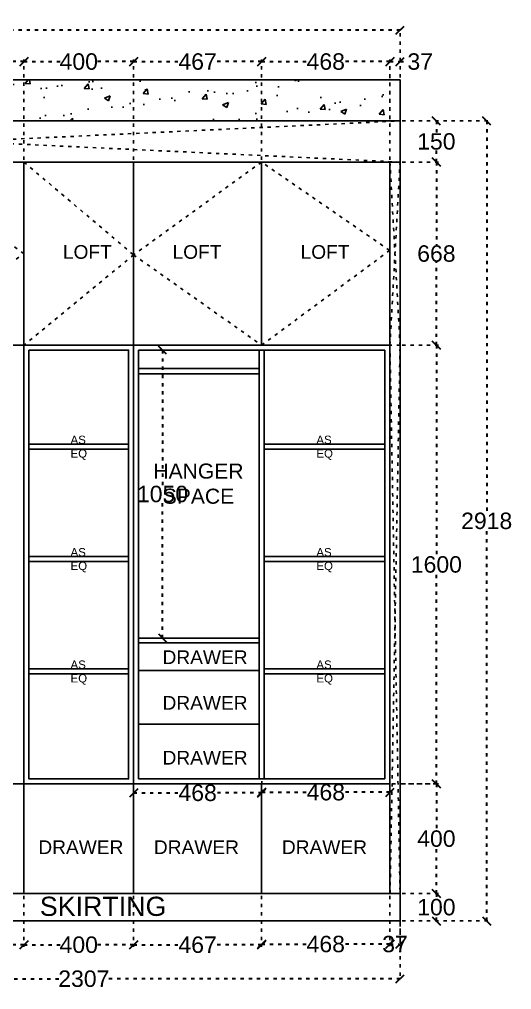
# Model space of a CAD drawing. Header units: millimetres. Extents: x 220712 to 1505573, y -354410 to 241923.
# Drawn here: x 258871 to 260666, y 89724 to 93263 of the extents above; entities that cross this region are included whole.
import ezdxf

# ---------------------------------------------------------------- set-up
doc = ezdxf.new("R2010")
doc.units = ezdxf.units.MM
doc.header["$MEASUREMENT"] = 0
doc.linetypes.add('ACAD_ISO03W100', pattern=[30, 12, -18])
doc.layers.add('Walls', color=253, linetype='Continuous')
doc.layers.add('Words', color=7, linetype='Continuous')
doc.styles.get("Standard").update_dxf_attribs({"font": 'arial.ttf'})
doc.dimstyles.get("Standard").update_dxf_attribs({"dimtxt": 60, "dimasz": 30, "dimexe": 7.75, "dimexo": 8.13, "dimgap": 0.63, "dimtad": 0, "dimtih": 1, "dimtoh": 1, "dimdec": 0, "dimzin": 0, "dimtxsty": 'Standard', "dimblk": 'OBLIQUE', "dimcen": 2.25, "dimclrd": 1, "dimclre": 1, "dimclrt": 1, "dimadec": 0, "dimazin": 0, "dimtfac": 1, "dimtdec": 0, "dimtofl": 0, "dimtmove": 0, "dimatfit": 3, "dimfxl": 1, "dimtolj": 1, "dimtzin": 0, "dimlwd": 30, "dimarcsym": 0})

# ---------------------------------------------------------------- blocks, each defined once
blk = doc.blocks.new('_Oblique')
at = {"color": 0, "linetype": 'ByBlock', "lineweight": -2}
blk.add_line((-0.5, -0.5), (0.5, 0.5), dxfattribs=at)
blk = doc.blocks.new('*D1501')
at = {"layer": 'Defpoints', "color": 0, "linetype": 'ACAD_ISO03W100', "transparency": 16777216}
for p in [(260259.5, 90074.5), (260392, 90074.5), (260259.5, 89974.5)]:
    blk.add_point(p, dxfattribs=at)
at = {"layer": 'Walls', "color": 1, "linetype": 'ACAD_ISO03W100', "lineweight": -2, "transparency": 16777216}
for p, q in [((260267.6, 90074.5), (260399.8, 90074.5)), ((260267.6, 89974.5), (260399.8, 89974.5))]:
    blk.add_line(p, q, dxfattribs=at)
at = {"layer": 'Walls', "color": 1, "linetype": 'ACAD_ISO03W100', "lineweight": 30, "transparency": 16777216}
for p, q in [((260392, 90074.5), (260392, 90055.8)), ((260392, 89974.5), (260392, 89993.2))]:
    blk.add_line(p, q, dxfattribs=at)
at = {"layer": 'Walls', "color": 1, "linetype": 'ACAD_ISO03W100', "lineweight": 30, "transparency": 16777216, "xscale": 30, "yscale": 30, "zscale": 30}
for p, rotation in [((260392, 90074.5), 90), ((260392, 89974.5), 270)]:
    blk.add_blockref('_Oblique', p, dxfattribs=dict(at, rotation=rotation))
at = {"layer": 'Walls', "color": 1, "linetype": 'ACAD_ISO03W100', "transparency": 16777216, "insert": (260392, 90024.5), "char_height": 60, "attachment_point": 5}
blk.add_mtext('\\A1;100', dxfattribs=at)
blk = doc.blocks.new('*D1512')
at = {"layer": 'Defpoints', "color": 0, "linetype": 'ACAD_ISO03W100', "transparency": 16777216}
for p in [(260259.5, 92074.5), (260392, 92074.5), (260222.5, 90474.5)]:
    blk.add_point(p, dxfattribs=at)
at = {"layer": 'Walls', "color": 1, "linetype": 'ACAD_ISO03W100', "lineweight": -2, "transparency": 16777216}
for p, q in [((260267.6, 92074.5), (260399.8, 92074.5)), ((260230.6, 90474.5), (260399.8, 90474.5))]:
    blk.add_line(p, q, dxfattribs=at)
at = {"layer": 'Walls', "color": 1, "linetype": 'ACAD_ISO03W100', "lineweight": 30, "transparency": 16777216}
for p, q in [((260392, 92074.5), (260392, 91305.8)), ((260392, 90474.5), (260392, 91243.2))]:
    blk.add_line(p, q, dxfattribs=at)
at = {"layer": 'Walls', "color": 1, "linetype": 'ACAD_ISO03W100', "lineweight": 30, "transparency": 16777216, "xscale": 30, "yscale": 30, "zscale": 30}
for p, rotation in [((260392, 92074.5), 90), ((260392, 90474.5), 270)]:
    blk.add_blockref('_Oblique', p, dxfattribs=dict(at, rotation=rotation))
at = {"layer": 'Walls', "color": 1, "linetype": 'ACAD_ISO03W100', "transparency": 16777216, "insert": (260392, 91274.5), "char_height": 60, "attachment_point": 5}
blk.add_mtext('\\A1;1600', dxfattribs=at)
blk = doc.blocks.new('*D1513')
at = {"layer": 'Defpoints', "color": 0, "linetype": 'ACAD_ISO03W100', "transparency": 16777216}
for p in [(260259.5, 92742.5), (260392, 92742.5), (260259.5, 92074.5)]:
    blk.add_point(p, dxfattribs=at)
at = {"layer": 'Walls', "color": 1, "linetype": 'ACAD_ISO03W100', "lineweight": -2, "transparency": 16777216}
for p, q in [((260267.6, 92742.5), (260399.8, 92742.5)), ((260267.6, 92074.5), (260399.8, 92074.5))]:
    blk.add_line(p, q, dxfattribs=at)
at = {"layer": 'Walls', "color": 1, "linetype": 'ACAD_ISO03W100', "lineweight": 30, "transparency": 16777216}
for p, q in [((260392, 92742.5), (260392, 92439.8)), ((260392, 92074.5), (260392, 92377.2))]:
    blk.add_line(p, q, dxfattribs=at)
at = {"layer": 'Walls', "color": 1, "linetype": 'ACAD_ISO03W100', "lineweight": 30, "transparency": 16777216, "xscale": 30, "yscale": 30, "zscale": 30}
for p, rotation in [((260392, 92742.5), 90), ((260392, 92074.5), 270)]:
    blk.add_blockref('_Oblique', p, dxfattribs=dict(at, rotation=rotation))
at = {"layer": 'Walls', "color": 1, "linetype": 'ACAD_ISO03W100', "transparency": 16777216, "insert": (260392, 92408.5), "char_height": 60, "attachment_point": 5}
blk.add_mtext('\\A1;668', dxfattribs=at)
blk = doc.blocks.new('*D1514')
at = {"layer": 'Defpoints', "color": 0, "linetype": 'ACAD_ISO03W100', "transparency": 16777216}
for p in [(260259.5, 92892.5), (260392, 92892.5), (260259.5, 92742.5)]:
    blk.add_point(p, dxfattribs=at)
at = {"layer": 'Walls', "color": 1, "linetype": 'ACAD_ISO03W100', "lineweight": -2, "transparency": 16777216}
for p, q in [((260267.6, 92892.5), (260399.8, 92892.5)), ((260267.6, 92742.5), (260399.8, 92742.5))]:
    blk.add_line(p, q, dxfattribs=at)
at = {"layer": 'Walls', "color": 1, "linetype": 'ACAD_ISO03W100', "lineweight": 30, "transparency": 16777216}
for p, q in [((260392, 92892.5), (260392, 92848.8)), ((260392, 92742.5), (260392, 92786.2))]:
    blk.add_line(p, q, dxfattribs=at)
at = {"layer": 'Walls', "color": 1, "linetype": 'ACAD_ISO03W100', "lineweight": 30, "transparency": 16777216, "xscale": 30, "yscale": 30, "zscale": 30}
for p, rotation in [((260392, 92892.5), 90), ((260392, 92742.5), 270)]:
    blk.add_blockref('_Oblique', p, dxfattribs=dict(at, rotation=rotation))
at = {"layer": 'Walls', "color": 1, "linetype": 'ACAD_ISO03W100', "transparency": 16777216, "insert": (260392, 92817.5), "char_height": 60, "attachment_point": 5}
blk.add_mtext('\\A1;150', dxfattribs=at)
blk = doc.blocks.new('*D1515')
at = {"layer": 'Defpoints', "color": 0, "linetype": 'ACAD_ISO03W100', "transparency": 16777216}
for p in [(260222.5, 90074.5), (260259.5, 90074.5), (260259.5, 89890)]:
    blk.add_point(p, dxfattribs=at)
at = {"layer": 'Walls', "color": 1, "linetype": 'ACAD_ISO03W100', "lineweight": -2, "transparency": 16777216}
for p, q in [((260222.5, 90066.37), (260222.5, 89882.25)), ((260259.5, 90066.37), (260259.5, 89882.25))]:
    blk.add_line(p, q, dxfattribs=at)
at = {"layer": 'Walls', "color": 1, "linetype": 'ACAD_ISO03W100', "lineweight": 30, "transparency": 16777216}
blk.add_line((260222.5, 89890), (260259.5, 89890), dxfattribs=at)
at = {"layer": 'Walls', "color": 1, "linetype": 'ACAD_ISO03W100', "lineweight": 30, "transparency": 16777216, "xscale": 30, "yscale": 30, "zscale": 30, "rotation": 180}
blk.add_blockref('_Oblique', (260222.5, 89890), dxfattribs=at)
at = {"layer": 'Walls', "color": 1, "linetype": 'ACAD_ISO03W100', "lineweight": 30, "transparency": 16777216, "xscale": 30, "yscale": 30, "zscale": 30}
blk.add_blockref('_Oblique', (260259.5, 89890), dxfattribs=at)
at = {"layer": 'Walls', "color": 1, "linetype": 'ACAD_ISO03W100', "transparency": 16777216, "insert": (260241, 89890), "char_height": 60, "attachment_point": 5}
blk.add_mtext('\\A1;37', dxfattribs=at)
blk = doc.blocks.new('*D1516')
at = {"layer": 'Defpoints', "color": 0, "linetype": 'ACAD_ISO03W100', "transparency": 16777216}
for p in [(259754.5, 90074.5), (260222.5, 90074.5), (260222.5, 89890)]:
    blk.add_point(p, dxfattribs=at)
at = {"layer": 'Walls', "color": 1, "linetype": 'ACAD_ISO03W100', "lineweight": -2, "transparency": 16777216}
for p, q in [((259754.5, 90066.4), (259754.5, 89882.2)), ((260222.5, 90066.4), (260222.5, 89882.2))]:
    blk.add_line(p, q, dxfattribs=at)
at = {"layer": 'Walls', "color": 1, "linetype": 'ACAD_ISO03W100', "lineweight": 30, "transparency": 16777216}
for p, q in [((259754.5, 89890), (259920.3, 89890)), ((260222.5, 89890), (260056.7, 89890))]:
    blk.add_line(p, q, dxfattribs=at)
at = {"layer": 'Walls', "color": 1, "linetype": 'ACAD_ISO03W100', "lineweight": 30, "transparency": 16777216, "xscale": 30, "yscale": 30, "zscale": 30, "rotation": 180}
blk.add_blockref('_Oblique', (259754.5, 89890), dxfattribs=at)
at = {"layer": 'Walls', "color": 1, "linetype": 'ACAD_ISO03W100', "lineweight": 30, "transparency": 16777216, "xscale": 30, "yscale": 30, "zscale": 30}
blk.add_blockref('_Oblique', (260222.5, 89890), dxfattribs=at)
at = {"layer": 'Walls', "color": 1, "linetype": 'ACAD_ISO03W100', "transparency": 16777216, "insert": (259988.5, 89890), "char_height": 60, "attachment_point": 5}
blk.add_mtext('\\A1;468', dxfattribs=at)
blk = doc.blocks.new('*D1517')
at = {"layer": 'Defpoints', "color": 0, "linetype": 'ACAD_ISO03W100', "transparency": 16777216}
for p in [(259287.5, 90074.5), (259754.5, 90074.5), (259754.5, 89887.5)]:
    blk.add_point(p, dxfattribs=at)
at = {"layer": 'Walls', "color": 1, "linetype": 'ACAD_ISO03W100', "lineweight": -2, "transparency": 16777216}
for p, q in [((259287.5, 90066.4), (259287.5, 89879.8)), ((259754.5, 90066.4), (259754.5, 89879.8))]:
    blk.add_line(p, q, dxfattribs=at)
at = {"layer": 'Walls', "color": 1, "linetype": 'ACAD_ISO03W100', "lineweight": 30, "transparency": 16777216}
for p, q in [((259287.5, 89887.5), (259452.9, 89887.5)), ((259754.5, 89887.5), (259589.1, 89887.5))]:
    blk.add_line(p, q, dxfattribs=at)
at = {"layer": 'Walls', "color": 1, "linetype": 'ACAD_ISO03W100', "lineweight": 30, "transparency": 16777216, "xscale": 30, "yscale": 30, "zscale": 30, "rotation": 180}
blk.add_blockref('_Oblique', (259287.5, 89887.5), dxfattribs=at)
at = {"layer": 'Walls', "color": 1, "linetype": 'ACAD_ISO03W100', "lineweight": 30, "transparency": 16777216, "xscale": 30, "yscale": 30, "zscale": 30}
blk.add_blockref('_Oblique', (259754.5, 89887.5), dxfattribs=at)
at = {"layer": 'Walls', "color": 1, "linetype": 'ACAD_ISO03W100', "transparency": 16777216, "insert": (259521, 89887.5), "char_height": 60, "attachment_point": 5}
blk.add_mtext('\\A1;467', dxfattribs=at)
blk = doc.blocks.new('*D1518')
at = {"layer": 'Defpoints', "color": 0, "linetype": 'ACAD_ISO03W100', "transparency": 16777216}
for p in [(258887.5, 90074.5), (259287.5, 90074.5), (259287.5, 89887.5)]:
    blk.add_point(p, dxfattribs=at)
at = {"layer": 'Walls', "color": 1, "linetype": 'ACAD_ISO03W100', "lineweight": -2, "transparency": 16777216}
for p, q in [((258887.5, 90066.4), (258887.5, 89879.8)), ((259287.5, 90066.4), (259287.5, 89879.8))]:
    blk.add_line(p, q, dxfattribs=at)
at = {"layer": 'Walls', "color": 1, "linetype": 'ACAD_ISO03W100', "lineweight": 30, "transparency": 16777216}
for p, q in [((258887.5, 89887.5), (259019.5, 89887.5)), ((259287.5, 89887.5), (259155.5, 89887.5))]:
    blk.add_line(p, q, dxfattribs=at)
at = {"layer": 'Walls', "color": 1, "linetype": 'ACAD_ISO03W100', "lineweight": 30, "transparency": 16777216, "xscale": 30, "yscale": 30, "zscale": 30, "rotation": 180}
blk.add_blockref('_Oblique', (258887.5, 89887.5), dxfattribs=at)
at = {"layer": 'Walls', "color": 1, "linetype": 'ACAD_ISO03W100', "lineweight": 30, "transparency": 16777216, "xscale": 30, "yscale": 30, "zscale": 30}
blk.add_blockref('_Oblique', (259287.5, 89887.5), dxfattribs=at)
at = {"layer": 'Walls', "color": 1, "linetype": 'ACAD_ISO03W100', "transparency": 16777216, "insert": (259087.5, 89887.5), "char_height": 60, "attachment_point": 5}
blk.add_mtext('\\A1;400', dxfattribs=at)
blk = doc.blocks.new('*D1519')
at = {"layer": 'Defpoints', "color": 0, "linetype": 'ACAD_ISO03W100', "transparency": 16777216}
for p in [(258420.5, 90074.5), (258887.5, 90074.5), (258887.5, 89887.5)]:
    blk.add_point(p, dxfattribs=at)
at = {"layer": 'Walls', "color": 1, "linetype": 'ACAD_ISO03W100', "lineweight": -2, "transparency": 16777216}
for p, q in [((258420.5, 90066.4), (258420.5, 89879.8)), ((258887.5, 90066.4), (258887.5, 89879.8))]:
    blk.add_line(p, q, dxfattribs=at)
at = {"layer": 'Walls', "color": 1, "linetype": 'ACAD_ISO03W100', "lineweight": 30, "transparency": 16777216}
for p, q in [((258420.5, 89887.5), (258585.9, 89887.5)), ((258887.5, 89887.5), (258722.1, 89887.5))]:
    blk.add_line(p, q, dxfattribs=at)
at = {"layer": 'Walls', "color": 1, "linetype": 'ACAD_ISO03W100', "lineweight": 30, "transparency": 16777216, "xscale": 30, "yscale": 30, "zscale": 30, "rotation": 180}
blk.add_blockref('_Oblique', (258420.5, 89887.5), dxfattribs=at)
at = {"layer": 'Walls', "color": 1, "linetype": 'ACAD_ISO03W100', "lineweight": 30, "transparency": 16777216, "xscale": 30, "yscale": 30, "zscale": 30}
blk.add_blockref('_Oblique', (258887.5, 89887.5), dxfattribs=at)
at = {"layer": 'Walls', "color": 1, "linetype": 'ACAD_ISO03W100', "transparency": 16777216, "insert": (258654, 89887.5), "char_height": 60, "attachment_point": 5}
blk.add_mtext('\\A1;467', dxfattribs=at)
blk = doc.blocks.new('*D1502')
at = {"layer": 'Defpoints', "color": 0, "linetype": 'ACAD_ISO03W100', "transparency": 16777216}
for p in [(257952.5, 89970.9), (260259.5, 89974.5), (260259.5, 89763.5)]:
    blk.add_point(p, dxfattribs=at)
at = {"layer": 'Walls', "color": 1, "linetype": 'ACAD_ISO03W100', "lineweight": -2, "transparency": 16777216}
for p, q in [((257952.5, 89962.8), (257952.5, 89755.8)), ((260259.5, 89966.4), (260259.5, 89755.8))]:
    blk.add_line(p, q, dxfattribs=at)
at = {"layer": 'Walls', "color": 1, "linetype": 'ACAD_ISO03W100', "lineweight": 30, "transparency": 16777216}
for p, q in [((257952.5, 89763.5), (259015.3, 89763.5)), ((260259.5, 89763.5), (259196.7, 89763.5))]:
    blk.add_line(p, q, dxfattribs=at)
at = {"layer": 'Walls', "color": 1, "linetype": 'ACAD_ISO03W100', "lineweight": 30, "transparency": 16777216, "xscale": 30, "yscale": 30, "zscale": 30, "rotation": 180}
blk.add_blockref('_Oblique', (257952.5, 89763.5), dxfattribs=at)
at = {"layer": 'Walls', "color": 1, "linetype": 'ACAD_ISO03W100', "lineweight": 30, "transparency": 16777216, "xscale": 30, "yscale": 30, "zscale": 30}
blk.add_blockref('_Oblique', (260259.5, 89763.5), dxfattribs=at)
at = {"layer": 'Walls', "color": 1, "linetype": 'ACAD_ISO03W100', "transparency": 16777216, "insert": (259106, 89763.5), "char_height": 60, "attachment_point": 5}
blk.add_mtext('\\A1;2307', dxfattribs=at)
blk = doc.blocks.new('*D1498')
at = {"layer": 'Defpoints', "color": 0, "linetype": 'ACAD_ISO03W100', "transparency": 16777216}
for p in [(260259.5, 90474.5), (260259.5, 90074.5), (260392, 90074.5)]:
    blk.add_point(p, dxfattribs=at)
at = {"layer": 'Walls', "color": 1, "linetype": 'ACAD_ISO03W100', "lineweight": -2, "transparency": 16777216}
for p, q in [((260267.6, 90474.5), (260399.8, 90474.5)), ((260267.6, 90074.5), (260399.8, 90074.5))]:
    blk.add_line(p, q, dxfattribs=at)
at = {"layer": 'Walls', "color": 1, "linetype": 'ACAD_ISO03W100', "lineweight": 30, "transparency": 16777216}
for p, q in [((260392, 90474.5), (260392, 90305.8)), ((260392, 90074.5), (260392, 90243.2))]:
    blk.add_line(p, q, dxfattribs=at)
at = {"layer": 'Walls', "color": 1, "linetype": 'ACAD_ISO03W100', "lineweight": 30, "transparency": 16777216, "xscale": 30, "yscale": 30, "zscale": 30}
for p, rotation in [((260392, 90474.5), 90), ((260392, 90074.5), 270)]:
    blk.add_blockref('_Oblique', p, dxfattribs=dict(at, rotation=rotation))
at = {"layer": 'Walls', "color": 1, "linetype": 'ACAD_ISO03W100', "transparency": 16777216, "insert": (260392, 90274.5), "char_height": 60, "attachment_point": 5}
blk.add_mtext('\\A1;400', dxfattribs=at)
blk = doc.blocks.new('*D1507')
at = {"layer": 'Defpoints', "color": 0, "linetype": 'ACAD_ISO03W100', "transparency": 16777216}
for p in [(258420.5, 93108.8), (258420.5, 92742.5), (258887.5, 92742.5)]:
    blk.add_point(p, dxfattribs=at)
at = {"layer": 'Walls', "color": 1, "linetype": 'ACAD_ISO03W100', "lineweight": -2, "transparency": 16777216}
for p, q in [((258420.5, 92750.6), (258420.5, 93116.5)), ((258887.5, 92750.6), (258887.5, 93116.5))]:
    blk.add_line(p, q, dxfattribs=at)
at = {"layer": 'Walls', "color": 1, "linetype": 'ACAD_ISO03W100', "lineweight": 30, "transparency": 16777216}
for p, q in [((258420.5, 93108.8), (258585.9, 93108.8)), ((258887.5, 93108.8), (258722.1, 93108.8))]:
    blk.add_line(p, q, dxfattribs=at)
at = {"layer": 'Walls', "color": 1, "linetype": 'ACAD_ISO03W100', "lineweight": 30, "transparency": 16777216, "xscale": 30, "yscale": 30, "zscale": 30, "rotation": 180}
blk.add_blockref('_Oblique', (258420.5, 93108.8), dxfattribs=at)
at = {"layer": 'Walls', "color": 1, "linetype": 'ACAD_ISO03W100', "lineweight": 30, "transparency": 16777216, "xscale": 30, "yscale": 30, "zscale": 30}
blk.add_blockref('_Oblique', (258887.5, 93108.8), dxfattribs=at)
at = {"layer": 'Walls', "color": 1, "linetype": 'ACAD_ISO03W100', "transparency": 16777216, "insert": (258654, 93108.8), "char_height": 60, "attachment_point": 5}
blk.add_mtext('\\A1;467', dxfattribs=at)
blk = doc.blocks.new('*D1508')
at = {"layer": 'Defpoints', "color": 0, "linetype": 'ACAD_ISO03W100', "transparency": 16777216}
for p in [(258887.5, 93108.8), (258887.5, 92742.5), (259287.5, 92742.5)]:
    blk.add_point(p, dxfattribs=at)
at = {"layer": 'Walls', "color": 1, "linetype": 'ACAD_ISO03W100', "lineweight": -2, "transparency": 16777216}
for p, q in [((258887.5, 92750.6), (258887.5, 93116.5)), ((259287.5, 92750.6), (259287.5, 93116.5))]:
    blk.add_line(p, q, dxfattribs=at)
at = {"layer": 'Walls', "color": 1, "linetype": 'ACAD_ISO03W100', "lineweight": 30, "transparency": 16777216}
for p, q in [((258887.5, 93108.8), (259019.5, 93108.8)), ((259287.5, 93108.8), (259155.5, 93108.8))]:
    blk.add_line(p, q, dxfattribs=at)
at = {"layer": 'Walls', "color": 1, "linetype": 'ACAD_ISO03W100', "lineweight": 30, "transparency": 16777216, "xscale": 30, "yscale": 30, "zscale": 30, "rotation": 180}
blk.add_blockref('_Oblique', (258887.5, 93108.8), dxfattribs=at)
at = {"layer": 'Walls', "color": 1, "linetype": 'ACAD_ISO03W100', "lineweight": 30, "transparency": 16777216, "xscale": 30, "yscale": 30, "zscale": 30}
blk.add_blockref('_Oblique', (259287.5, 93108.8), dxfattribs=at)
at = {"layer": 'Walls', "color": 1, "linetype": 'ACAD_ISO03W100', "transparency": 16777216, "insert": (259087.5, 93108.8), "char_height": 60, "attachment_point": 5}
blk.add_mtext('\\A1;400', dxfattribs=at)
blk = doc.blocks.new('*D1509')
at = {"layer": 'Defpoints', "color": 0, "linetype": 'ACAD_ISO03W100', "transparency": 16777216}
for p in [(259287.5, 93108.8), (259287.5, 92742.5), (259754.5, 92742.5)]:
    blk.add_point(p, dxfattribs=at)
at = {"layer": 'Walls', "color": 1, "linetype": 'ACAD_ISO03W100', "lineweight": -2, "transparency": 16777216}
for p, q in [((259287.5, 92750.6), (259287.5, 93116.5)), ((259754.5, 92750.6), (259754.5, 93116.5))]:
    blk.add_line(p, q, dxfattribs=at)
at = {"layer": 'Walls', "color": 1, "linetype": 'ACAD_ISO03W100', "lineweight": 30, "transparency": 16777216}
for p, q in [((259287.5, 93108.8), (259452.9, 93108.8)), ((259754.5, 93108.8), (259589.1, 93108.8))]:
    blk.add_line(p, q, dxfattribs=at)
at = {"layer": 'Walls', "color": 1, "linetype": 'ACAD_ISO03W100', "lineweight": 30, "transparency": 16777216, "xscale": 30, "yscale": 30, "zscale": 30, "rotation": 180}
blk.add_blockref('_Oblique', (259287.5, 93108.8), dxfattribs=at)
at = {"layer": 'Walls', "color": 1, "linetype": 'ACAD_ISO03W100', "lineweight": 30, "transparency": 16777216, "xscale": 30, "yscale": 30, "zscale": 30}
blk.add_blockref('_Oblique', (259754.5, 93108.8), dxfattribs=at)
at = {"layer": 'Walls', "color": 1, "linetype": 'ACAD_ISO03W100', "transparency": 16777216, "insert": (259521, 93108.8), "char_height": 60, "attachment_point": 5}
blk.add_mtext('\\A1;467', dxfattribs=at)
blk = doc.blocks.new('*D1510')
at = {"layer": 'Defpoints', "color": 0, "linetype": 'ACAD_ISO03W100', "transparency": 16777216}
for p in [(259754.5, 93108.8), (259754.5, 92742.5), (260222.5, 92742.5)]:
    blk.add_point(p, dxfattribs=at)
at = {"layer": 'Walls', "color": 1, "linetype": 'ACAD_ISO03W100', "lineweight": -2, "transparency": 16777216}
for p, q in [((259754.5, 92750.6), (259754.5, 93116.5)), ((260222.5, 92750.6), (260222.5, 93116.5))]:
    blk.add_line(p, q, dxfattribs=at)
at = {"layer": 'Walls', "color": 1, "linetype": 'ACAD_ISO03W100', "lineweight": 30, "transparency": 16777216}
for p, q in [((259754.5, 93108.8), (259920.3, 93108.8)), ((260222.5, 93108.8), (260056.7, 93108.8))]:
    blk.add_line(p, q, dxfattribs=at)
at = {"layer": 'Walls', "color": 1, "linetype": 'ACAD_ISO03W100', "lineweight": 30, "transparency": 16777216, "xscale": 30, "yscale": 30, "zscale": 30, "rotation": 180}
blk.add_blockref('_Oblique', (259754.5, 93108.8), dxfattribs=at)
at = {"layer": 'Walls', "color": 1, "linetype": 'ACAD_ISO03W100', "lineweight": 30, "transparency": 16777216, "xscale": 30, "yscale": 30, "zscale": 30}
blk.add_blockref('_Oblique', (260222.5, 93108.8), dxfattribs=at)
at = {"layer": 'Walls', "color": 1, "linetype": 'ACAD_ISO03W100', "transparency": 16777216, "insert": (259988.5, 93108.8), "char_height": 60, "attachment_point": 5}
blk.add_mtext('\\A1;468', dxfattribs=at)
blk = doc.blocks.new('*D1499')
at = {"layer": 'Defpoints', "color": 0, "linetype": 'ACAD_ISO03W100', "transparency": 16777216}
for p in [(260259.5, 93108.8), (260259.5, 92892.5), (260222.5, 92890.8)]:
    blk.add_point(p, dxfattribs=at)
at = {"layer": 'Walls', "color": 1, "linetype": 'ACAD_ISO03W100', "lineweight": -2, "transparency": 16777216}
for p, q in [((260222.5, 92898.9), (260222.5, 93116.5)), ((260259.5, 92900.6), (260259.5, 93116.5))]:
    blk.add_line(p, q, dxfattribs=at)
at = {"layer": 'Walls', "color": 1, "linetype": 'ACAD_ISO03W100', "lineweight": 30, "transparency": 16777216}
for p, q in [((260222.5, 93108.8), (260259.5, 93108.8)), ((260259.5, 93108.8), (260289.5, 93108.8))]:
    blk.add_line(p, q, dxfattribs=at)
at = {"layer": 'Walls', "color": 1, "linetype": 'ACAD_ISO03W100', "lineweight": 30, "transparency": 16777216, "xscale": 30, "yscale": 30, "zscale": 30, "rotation": 180}
blk.add_blockref('_Oblique', (260222.5, 93108.8), dxfattribs=at)
at = {"layer": 'Walls', "color": 1, "linetype": 'ACAD_ISO03W100', "lineweight": 30, "transparency": 16777216, "xscale": 30, "yscale": 30, "zscale": 30}
blk.add_blockref('_Oblique', (260259.5, 93108.8), dxfattribs=at)
at = {"layer": 'Walls', "color": 1, "linetype": 'ACAD_ISO03W100', "transparency": 16777216, "insert": (260333.1, 93108.8), "char_height": 60, "attachment_point": 5}
blk.add_mtext('\\A1;37', dxfattribs=at)
blk = doc.blocks.new('*D1511')
at = {"layer": 'Defpoints', "color": 0, "linetype": 'ACAD_ISO03W100', "transparency": 16777216}
for p in [(260259.5, 93223.5), (257079.5, 93042.5), (260259.5, 93042.5)]:
    blk.add_point(p, dxfattribs=at)
at = {"layer": 'Walls', "color": 1, "linetype": 'ACAD_ISO03W100', "lineweight": -2, "transparency": 16777216}
for p, q in [((257079.5, 93050.63), (257079.5, 93231.25)), ((260259.5, 93050.63), (260259.5, 93231.25))]:
    blk.add_line(p, q, dxfattribs=at)
at = {"layer": 'Walls', "color": 1, "linetype": 'ACAD_ISO03W100', "lineweight": 30, "transparency": 16777216}
for p, q in [((257079.5, 93223.5), (258579.40206, 93223.5)), ((260259.5, 93223.5), (258759.59794, 93223.5))]:
    blk.add_line(p, q, dxfattribs=at)
at = {"layer": 'Walls', "color": 1, "linetype": 'ACAD_ISO03W100', "lineweight": 30, "transparency": 16777216, "xscale": 30, "yscale": 30, "zscale": 30, "rotation": 180}
blk.add_blockref('_Oblique', (257079.5, 93223.5), dxfattribs=at)
at = {"layer": 'Walls', "color": 1, "linetype": 'ACAD_ISO03W100', "lineweight": 30, "transparency": 16777216, "xscale": 30, "yscale": 30, "zscale": 30}
blk.add_blockref('_Oblique', (260259.5, 93223.5), dxfattribs=at)
at = {"layer": 'Walls', "color": 1, "linetype": 'ACAD_ISO03W100', "transparency": 16777216, "insert": (258669.5, 93223.5), "char_height": 60, "attachment_point": 5}
blk.add_mtext('\\A1;3180', dxfattribs=at)
blk = doc.blocks.new('*D1500')
at = {"layer": 'Defpoints', "color": 0, "linetype": 'ACAD_ISO03W100', "transparency": 16777216}
for p in [(260259.5, 92892.5), (260259.5, 89974.5), (260575.5, 89974.5)]:
    blk.add_point(p, dxfattribs=at)
at = {"layer": 'Walls', "color": 1, "linetype": 'ACAD_ISO03W100', "lineweight": -2, "transparency": 16777216}
for p, q in [((260267.6, 92892.5), (260583.3, 92892.5)), ((260267.6, 89974.5), (260583.3, 89974.5))]:
    blk.add_line(p, q, dxfattribs=at)
at = {"layer": 'Walls', "color": 1, "linetype": 'ACAD_ISO03W100', "lineweight": 30, "transparency": 16777216}
for p, q in [((260575.5, 92892.5), (260575.5, 91464.8)), ((260575.5, 89974.5), (260575.5, 91402.2))]:
    blk.add_line(p, q, dxfattribs=at)
at = {"layer": 'Walls', "color": 1, "linetype": 'ACAD_ISO03W100', "lineweight": 30, "transparency": 16777216, "xscale": 30, "yscale": 30, "zscale": 30}
for p, rotation in [((260575.5, 92892.5), 90), ((260575.5, 89974.5), 270)]:
    blk.add_blockref('_Oblique', p, dxfattribs=dict(at, rotation=rotation))
at = {"layer": 'Walls', "color": 1, "linetype": 'ACAD_ISO03W100', "transparency": 16777216, "insert": (260575.5, 91433.5), "char_height": 60, "attachment_point": 5}
blk.add_mtext('\\A1;2918', dxfattribs=at)
blk = doc.blocks.new('*D1526')
at = {"layer": 'Defpoints', "color": 0, "linetype": 'ACAD_ISO03W100', "transparency": 16777216}
for p in [(259755, 90492.5), (259287.5, 90474.5), (259287.5, 90441.5)]:
    blk.add_point(p, dxfattribs=at)
at = {"layer": 'Walls', "color": 1, "linetype": 'ACAD_ISO03W100', "lineweight": -2, "transparency": 16777216}
for p, q in [((259287.5, 90466.4), (259287.5, 90433.8)), ((259755, 90484.4), (259755, 90433.8))]:
    blk.add_line(p, q, dxfattribs=at)
at = {"layer": 'Walls', "color": 1, "linetype": 'ACAD_ISO03W100', "lineweight": 30, "transparency": 16777216}
for p, q in [((259287.5, 90441.5), (259453.1, 90441.5)), ((259755, 90441.5), (259589.4, 90441.5))]:
    blk.add_line(p, q, dxfattribs=at)
at = {"layer": 'Walls', "color": 1, "linetype": 'ACAD_ISO03W100', "lineweight": 30, "transparency": 16777216, "xscale": 30, "yscale": 30, "zscale": 30, "rotation": 180}
blk.add_blockref('_Oblique', (259287.5, 90441.5), dxfattribs=at)
at = {"layer": 'Walls', "color": 1, "linetype": 'ACAD_ISO03W100', "lineweight": 30, "transparency": 16777216, "xscale": 30, "yscale": 30, "zscale": 30}
blk.add_blockref('_Oblique', (259755, 90441.5), dxfattribs=at)
at = {"layer": 'Walls', "color": 1, "linetype": 'ACAD_ISO03W100', "transparency": 16777216, "insert": (259521.2, 90441.5), "char_height": 60, "attachment_point": 5}
blk.add_mtext('\\A1;468', dxfattribs=at)
blk = doc.blocks.new('*D1527')
at = {"layer": 'Defpoints', "color": 0, "linetype": 'ACAD_ISO03W100', "transparency": 16777216}
for p in [(259755, 90492.5), (260222.5, 90492.5), (260222.5, 90443.8)]:
    blk.add_point(p, dxfattribs=at)
at = {"layer": 'Walls', "color": 1, "linetype": 'ACAD_ISO03W100', "lineweight": -2, "transparency": 16777216}
for p, q in [((259755, 90484.4), (259755, 90436)), ((260222.5, 90484.4), (260222.5, 90436))]:
    blk.add_line(p, q, dxfattribs=at)
at = {"layer": 'Walls', "color": 1, "linetype": 'ACAD_ISO03W100', "lineweight": 30, "transparency": 16777216}
for p, q in [((259755, 90443.8), (259920.6, 90443.8)), ((260222.5, 90443.8), (260056.9, 90443.8))]:
    blk.add_line(p, q, dxfattribs=at)
at = {"layer": 'Walls', "color": 1, "linetype": 'ACAD_ISO03W100', "lineweight": 30, "transparency": 16777216, "xscale": 30, "yscale": 30, "zscale": 30, "rotation": 180}
blk.add_blockref('_Oblique', (259755, 90443.8), dxfattribs=at)
at = {"layer": 'Walls', "color": 1, "linetype": 'ACAD_ISO03W100', "lineweight": 30, "transparency": 16777216, "xscale": 30, "yscale": 30, "zscale": 30}
blk.add_blockref('_Oblique', (260222.5, 90443.8), dxfattribs=at)
at = {"layer": 'Walls', "color": 1, "linetype": 'ACAD_ISO03W100', "transparency": 16777216, "insert": (259988.8, 90443.8), "char_height": 60, "attachment_point": 5}
blk.add_mtext('\\A1;468', dxfattribs=at)
blk = doc.blocks.new('*D1528')
at = {"layer": 'Defpoints', "color": 0, "linetype": 'ACAD_ISO03W100', "transparency": 16777216}
for p in [(259305.5, 92056.5), (259305.5, 91006.5), (259393, 91006.5)]:
    blk.add_point(p, dxfattribs=at)
at = {"layer": 'Walls', "color": 1, "linetype": 'ACAD_ISO03W100', "lineweight": -2, "transparency": 16777216}
for p, q in [((259313.6, 92056.5), (259400.8, 92056.5)), ((259313.6, 91006.5), (259400.8, 91006.5))]:
    blk.add_line(p, q, dxfattribs=at)
at = {"layer": 'Walls', "color": 1, "linetype": 'ACAD_ISO03W100', "lineweight": 30, "transparency": 16777216}
for p, q in [((259393, 92056.5), (259393, 91562.8)), ((259393, 91006.5), (259393, 91500.2))]:
    blk.add_line(p, q, dxfattribs=at)
at = {"layer": 'Walls', "color": 1, "linetype": 'ACAD_ISO03W100', "lineweight": 30, "transparency": 16777216, "xscale": 30, "yscale": 30, "zscale": 30}
for p, rotation in [((259393, 92056.5), 90), ((259393, 91006.5), 270)]:
    blk.add_blockref('_Oblique', p, dxfattribs=dict(at, rotation=rotation))
at = {"layer": 'Walls', "color": 1, "linetype": 'ACAD_ISO03W100', "transparency": 16777216, "insert": (259393, 91531.5), "char_height": 60, "attachment_point": 5}
blk.add_mtext('\\A1;1050', dxfattribs=at)

msp = doc.modelspace()

# ---------------------------------------------------------------- hatches: boundary and pattern name
at = {"layer": 'Walls', "true_color": 0xc7c8ca}
h = msp.add_hatch(dxfattribs=at)
h.set_pattern_fill('AR-CONC', color=9, scale=30)
h.set_pattern_definition([(50, (0, -4653), (215.17805, -18.82564), [22.5, -247.5]), (355, (0, -4653), (-41.6254, 225.65764), [18, -198]), (100.451444, (17.93, -4654.57), (173.55265, 206.832), [19.12206, -210.34263]), (46.1842, (0, -4593), (320.1724, -49.65578), [33.75, -371.25]), (96.63564, (26.68, -4597.14), (280.3986, 292.23558), [28.6831, -315.51413]), (351.18416, (0, -4593), (280.3986, 292.23558), [27, -297]), (21, (30, -4608), (179.07212, -120.78567), [22.5, -247.5]), (326, (30, -4608), (72.9946, 217.54501), [18, -198]), (71.451445, (44.92, -4618.07), (252.06671, 96.75935), [19.12206, -210.34263]), (37.5, (0, -4653), (3.647957, 99.868156), [0, -195.6, 0, -201, 0, -198.75]), (7.5, (0, -4653), (78.92086, 118.323514), [0, -114.6, 0, -191.1, 0, -75.75]), (327.5, (-66.9, -4653), (160.14673, -6.766462), [0, -75, 0, -234, 0, -310.5]), (317.5, (-96.9, -4653), (174.95585, 30.031495), [0, -97.5, 0, -155.4, 0, -220.5])])
h.paths.add_polyline_path([(260259.5, 93042.5), (257079.5, 93042.5), (257079.5, 92892.5), (260259.5, 92892.5)])

# ---------------------------------------------------------------- linework, layer by layer
at = {"layer": 'Walls', "color": 18, "true_color": 0x000000}
for p, q in [((257079.5, 93042.5), (260259.5, 93042.5)), ((260259.5, 89974.5), (260259.5, 93042.5)), ((257079.5, 92892.5), (260259.5, 92892.5)), ((257079.5, 92742.5), (260259.5, 92742.5)), ((257079.5, 89974.5), (260259.5, 89974.5))]:
    msp.add_line(p, q, dxfattribs=at)
at = {"layer": 'Walls', "color": 159, "true_color": 0x22346e}
for p, q in [((258887.5, 90074.5), (258887.5, 92742.5)), ((259287.5, 90074.5), (259287.5, 92742.5)), ((259754.5, 92074.5), (259754.5, 92742.5)), ((260222.5, 90074.5), (260222.5, 92742.5)), ((257079.5, 92074.5), (260222.5, 92074.5)), ((259305.5, 92056.5), (260204.5, 92056.5)), ((259305.5, 90492.5), (259305.5, 92056.5)), ((259746, 90492.5), (259746, 92056.5)), ((259764, 90492.5), (259764, 92056.5)), ((260204.5, 92056.5), (260204.5, 90492.5)), ((259305.5, 91989.5), (259746, 91989.5)), ((259746, 91969.5), (259305.5, 91969.5)), ((258905.5, 91713.5), (259269.5, 91713.5)), ((258905.5, 91695.5), (259269.5, 91695.5)), ((259764, 91713.5), (260204.5, 91713.5)), ((259764, 91695.5), (260204.5, 91695.5)), ((258905.5, 91303.5), (259269.5, 91303.5)), ((259764, 91303.5), (260204.5, 91303.5)), ((258905.5, 91285.5), (259269.5, 91285.5)), ((259764, 91285.5), (260204.5, 91285.5)), ((259305.5, 91006.5), (259746, 91006.5)), ((259305.5, 90988.5), (259746, 90988.5)), ((258905.5, 90893.5), (259269.5, 90893.5)), ((258905.5, 90875.5), (259269.5, 90875.5)), ((259305.5, 90888.5), (259746, 90888.5)), ((259764, 90893.5), (260204.5, 90893.5)), ((259764, 90875.5), (260204.5, 90875.5)), ((259746, 90692.5), (259305.5, 90692.5)), ((260204.5, 90492.5), (259305.5, 90492.5)), ((257952.5, 90474.5), (260222.5, 90474.5)), ((259754.5, 90074.5), (259754.5, 90474.5)), ((257952.5, 90074.5), (260259.5, 90074.5))]:
    msp.add_line(p, q, dxfattribs=at)
at = {"layer": 'Walls', "color": 240, "linetype": 'ACAD_ISO03W100', "true_color": 0xed1f24}
for points in [[(257079.5, 92742.5), (260259.5, 92892.5), (260259.5, 92742.5), (257079.5, 92892.5)], [(260222.5, 92074.5), (260259.5, 92742.5), (260222.5, 92742.5), (260259.5, 92074.5)], [(260223, 90074.5), (260259.5, 92074.5), (260222.5, 92074.5), (260259.5, 90074.5)]]:
    msp.add_lwpolyline(points, dxfattribs=at)
at = {"layer": 'Walls', "color": 9, "linetype": 'ACAD_ISO03W100', "true_color": 0xc7c8ca}
for points in [[(258420.5, 92742.5), (257952.5, 92408.5), (258420.5, 92074.5), (258887.5, 92408.5), (258420.5, 92742.5)], [(258887.5, 92742.5), (259287.5, 92404), (258887.5, 92074.5)], [(259754.5, 92742.5), (259287.5, 92404), (259754.5, 92074.5), (260221.5, 92420), (259754.5, 92742.5)]]:
    msp.add_lwpolyline(points, dxfattribs=at)
at = {"layer": 'Walls', "color": 159, "true_color": 0x22346e}
for points in [[(258887.5, 92074.5), (259287.5, 92074.5), (259287.5, 90474.5), (258887.5, 90474.5)], [(258905.5, 92056.5), (259269.5, 92056.5), (259269.5, 90492.5), (258905.5, 90492.5)]]:
    msp.add_lwpolyline(points, close=True, dxfattribs=at)

# ---------------------------------------------------------------- texts
at = {"color": 7, "char_height": 50, "attachment_point": 1}
for insert in [(258887.5, 92439.7), (259287.5, 92439.7), (259754.5, 92439.7)]:
    msp.add_mtext_dynamic_manual_height_columns('\\pxqc;LOFT', width=462.73, gutter_width=1213, heights=[0], dxfattribs=dict(at, insert=insert))
at = {"color": 159, "true_color": 0x22346e, "insert": (258945.5, 90062.9), "char_height": 70, "attachment_point": 1}
msp.add_mtext_dynamic_manual_height_columns('SKIRTING', width=1609.978, gutter_width=12.5, heights=[0], dxfattribs=at)
at = {"layer": 'Words', "color": 0, "attachment_point": 1}
for s, width, heights, insert, char_height in [('AS\\PEQ', 1178.022, [0], (259057.5, 91744.5), 30), ('AS\\PEQ', 1178.022, [0], (259954.2, 91744.5), 30), ('\\pxqc;HANGER\\PSPACE', 324.313, [440.1], (259362, 91642.9), 55), ('AS\\PEQ', 1178.022, [0], (259057.5, 91334.5), 30), ('AS\\PEQ', 1178.022, [0], (259954.2, 91334.5), 30), ('DRAWER', 795.826, [440.1], (259393, 90961.5), 50), ('AS\\PEQ', 1178.022, [0], (259057.5, 90924.5), 30), ('AS\\PEQ', 1178.022, [0], (259954.2, 90924.5), 30), ('DRAWER', 795.826, [440.1], (259393, 90795), 50), ('DRAWER', 795.826, [440.1], (259393, 90595), 50), ('DRAWER', 795.826, [440.1], (258940, 90268.5), 50), ('DRAWER', 795.826, [440.1], (259361.5, 90268.5), 50), ('DRAWER', 795.826, [440.1], (259828.5, 90268.5), 50)]:
    msp.add_mtext_dynamic_manual_height_columns(s, width=width, gutter_width=866.4, heights=heights, dxfattribs=dict(at, insert=insert, char_height=char_height))

# ---------------------------------------------------------------- dimensions: what is measured, and where the dimension line sits
at = {"layer": 'Walls', "color": 9, "linetype": 'ACAD_ISO03W100', "true_color": 0xc7c8ca}
for base, p1, p2, picture, middle in [((260259.5, 93223.5), (257079.5, 93042.5), (260259.5, 93042.5), '*D1511', (258669.5, 93223.5)), ((258420.5, 93108.8), (258887.5, 92742.5), (258420.5, 92742.5), '*D1507', (258654, 93108.8)), ((258887.5, 93108.8), (259287.5, 92742.5), (258887.5, 92742.5), '*D1508', (259087.5, 93108.8)), ((259287.5, 93108.8), (259754.5, 92742.5), (259287.5, 92742.5), '*D1509', (259521, 93108.8)), ((259754.5, 93108.8), (260222.5, 92742.5), (259754.5, 92742.5), '*D1510', (259988.5, 93108.8)), ((260259.5, 93108.8), (260222.5, 92890.8), (260259.5, 92892.5), '*D1499', (260333.1, 93108.8)), ((258887.5, 89887.5), (258420.5, 90074.5), (258887.5, 90074.5), '*D1519', (258654, 89887.5)), ((259287.5, 89887.5), (258887.5, 90074.5), (259287.5, 90074.5), '*D1518', (259087.5, 89887.5)), ((259754.5, 89887.5), (259287.5, 90074.5), (259754.5, 90074.5), '*D1517', (259521, 89887.5)), ((260222.5, 89890), (259754.5, 90074.5), (260222.5, 90074.5), '*D1516', (259988.5, 89890)), ((260259.5, 89763.5), (257952.5, 89970.9), (260259.5, 89974.5), '*D1502', (259106, 89763.5))]:
    dim = msp.add_linear_dim(base=base, p1=p1, p2=p2, dimstyle='Standard', dxfattribs=at)
    dim.commit()
    dim.dimension.update_dxf_attribs({"geometry": picture, "text_midpoint": middle})
for base, p1, p2, picture, middle in [((260392, 92892.5), (260259.5, 92742.5), (260259.5, 92892.5), '*D1514', (260392, 92817.5)), ((260575.5, 89974.5), (260259.5, 92892.5), (260259.5, 89974.5), '*D1500', (260575.5, 91433.5)), ((260392, 92742.5), (260259.5, 92074.5), (260259.5, 92742.5), '*D1513', (260392, 92408.5)), ((260392, 92074.5), (260222.5, 90474.5), (260259.5, 92074.5), '*D1512', (260392, 91274.5)), ((260392, 90074.5), (260259.5, 90474.5), (260259.5, 90074.5), '*D1498', (260392, 90274.5)), ((260392, 90074.5), (260259.5, 89974.5), (260259.5, 90074.5), '*D1501', (260392, 90024.5))]:
    dim = msp.add_linear_dim(base=base, p1=p1, p2=p2, angle=90, dimstyle='Standard', dxfattribs=at)
    dim.commit()
    dim.dimension.update_dxf_attribs({"geometry": picture, "text_midpoint": middle})
at = {"layer": 'Walls', "color": 159, "linetype": 'ACAD_ISO03W100', "true_color": 0x22346e}
dim = msp.add_linear_dim(base=(259393, 91006.5), p1=(259305.5, 92056.5), p2=(259305.5, 91006.5), angle=90, dimstyle='Standard', dxfattribs=at)
dim.commit()
dim.dimension.update_dxf_attribs({"geometry": '*D1528', "text_midpoint": (259393, 91531.5)})
for base, p2, picture, middle in [((259287.5, 90441.5), (259287.5, 90474.5), '*D1526', (259521.25, 90441.5)), ((260222.5, 90443.75), (260222.5, 90492.5), '*D1527', (259988.75, 90443.75))]:
    dim = msp.add_linear_dim(base=base, p1=(259755, 90492.5), p2=p2, dimstyle='Standard', dxfattribs=at)
    dim.commit()
    dim.dimension.update_dxf_attribs({"geometry": picture, "text_midpoint": middle})
at = {"layer": 'Walls', "color": 9, "linetype": 'ACAD_ISO03W100', "true_color": 0xc7c8ca}
dim = msp.add_linear_dim(base=(260259.5, 89890), p1=(260222.5, 90074.5), p2=(260259.5, 90074.5), dimstyle='Standard', dxfattribs=at)
dim.commit()
dim.dimension.update_dxf_attribs({"geometry": '*D1515', "text_midpoint": (260241, 89890), "dimtype": 160})

doc.saveas('drawing.dxf')
